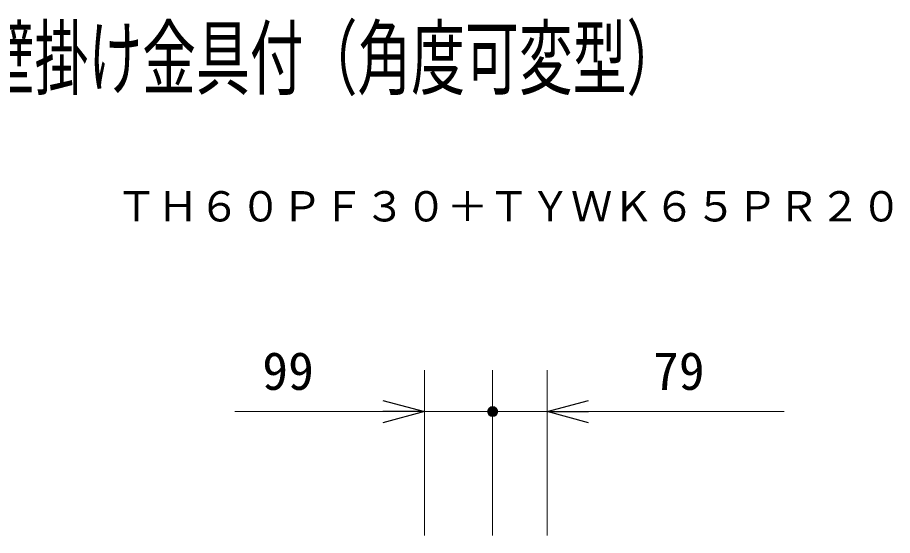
# Model space of a CAD drawing. Units: millimetres, scale not verified. Extents: x -63 to 62, y -56 to 57.
# Drawn here: x 13.08 to 55.37, y 31.76 to 56.81 of the extents above; entities that cross this region are included whole.
import ezdxf
from ezdxf.enums import TextEntityAlignment as Align

# ---------------------------------------------------------------- set-up
doc = ezdxf.new("R2010")
doc.units = ezdxf.units.MM
doc.header["$LTSCALE"] = 0.125
for name, color, linetype in [('0-0_0', 7, 'Continuous'), ('0-2_MOJI1', 7, 'Continuous'), ('0-3_TOUROKU', 7, 'Continuous')]:
    doc.layers.add(name, color=color, linetype=linetype)
doc.layers.add('0-6_SUNPO', color=7, linetype='Continuous', lineweight=18)
doc.styles.add('ＭＳ ゴシック', font='')
doc.styles.get('ＭＳ ゴシック').set_extended_font_data('MS Gothic')

# ---------------------------------------------------------------- blocks, each defined once
blk = doc.blocks.new('_OPEN30')
at = {"layer": '0-0_0'}
blk.add_line((0, 0), (-1, 0), dxfattribs=at)
blk.add_lwpolyline([(-1, 0.26795), (0, 0), (-1, -0.26795)], dxfattribs=at)

msp = doc.modelspace()

# ---------------------------------------------------------------- linework, layer by layer
at = {"layer": '0-6_SUNPO', "color": 3}
for p, q in [((32.7448, 31.7608), (32.7448, 39.7543)), ((36.0448, 31.7608), (36.0448, 39.7543)), ((36.0448, 31.7608), (36.0448, 39.7543)), ((38.6782, 31.7608), (38.6782, 39.7543)), ((30.7448, 37.7543), (23.5782, 37.7543)), ((36.0448, 37.7543), (32.7448, 37.7543)), ((35.1948, 37.7543), (33.1948, 37.7543)), ((35.8027, 37.7333), (36.2869, 37.7333)), ((35.803, 37.7783), (36.2866, 37.7783)), ((35.811, 37.6883), (36.2787, 37.6883)), ((35.8119, 37.8233), (36.2778, 37.8233)), ((35.8286, 37.6433), (36.261, 37.6433)), ((35.8303, 37.8683), (36.2594, 37.8683)), ((35.8611, 37.9133), (36.2285, 37.9133)), ((35.9129, 37.9583), (36.1768, 37.9583)), ((36.0448, 37.7543), (38.6782, 37.7543)), ((39.7032, 37.7543), (38.9873, 37.7543)), ((40.6782, 37.7543), (50.1289, 37.7543)), ((35.8585, 37.5983), (36.2312, 37.5983)), ((35.9082, 37.5533), (36.1815, 37.5533))]:
    msp.add_line(p, q, dxfattribs=at)
msp.add_circle((36.0448, 37.7543), 0.243, dxfattribs=at)

# ---------------------------------------------------------------- block references
at = {"layer": '0-6_SUNPO', "xscale": 2, "yscale": 2}
msp.add_blockref('_OPEN30', (32.7448, 37.7543), dxfattribs=at)
at = {"layer": '0-6_SUNPO', "xscale": 2, "yscale": 2, "rotation": 180}
msp.add_blockref('_OPEN30', (38.6782, 37.7543), dxfattribs=at)

# ---------------------------------------------------------------- texts
at = {"layer": '0-2_MOJI1', "style": 'ＭＳ ゴシック', "width": 0.65}
msp.add_text('フルハイビジョンプラズマディスプレイ壁掛け金具付（角度可変型）', height=2.933, dxfattribs=at).set_placement((-35.5005, 52.5097), align=Align.BOTTOM_LEFT)
at = {"layer": '0-3_TOUROKU', "style": 'ＭＳ ゴシック'}
msp.add_text('ＴＨ６０ＰＦ３０＋ＴＹＷＫ６５ＰＲ２０', height=1.466, dxfattribs=at).set_placement((17.8328, 46.5097), align=Align.BOTTOM_LEFT)
at = {"layer": '0-6_SUNPO', "style": 'ＭＳ ゴシック'}
for s, p in [('99', (24.9115, 38.2543)), ('79', (43.7956, 38.2543))]:
    msp.add_text(s, height=1.833, dxfattribs=at).set_placement(p, align=Align.BOTTOM_LEFT)

doc.saveas('drawing.dxf')
